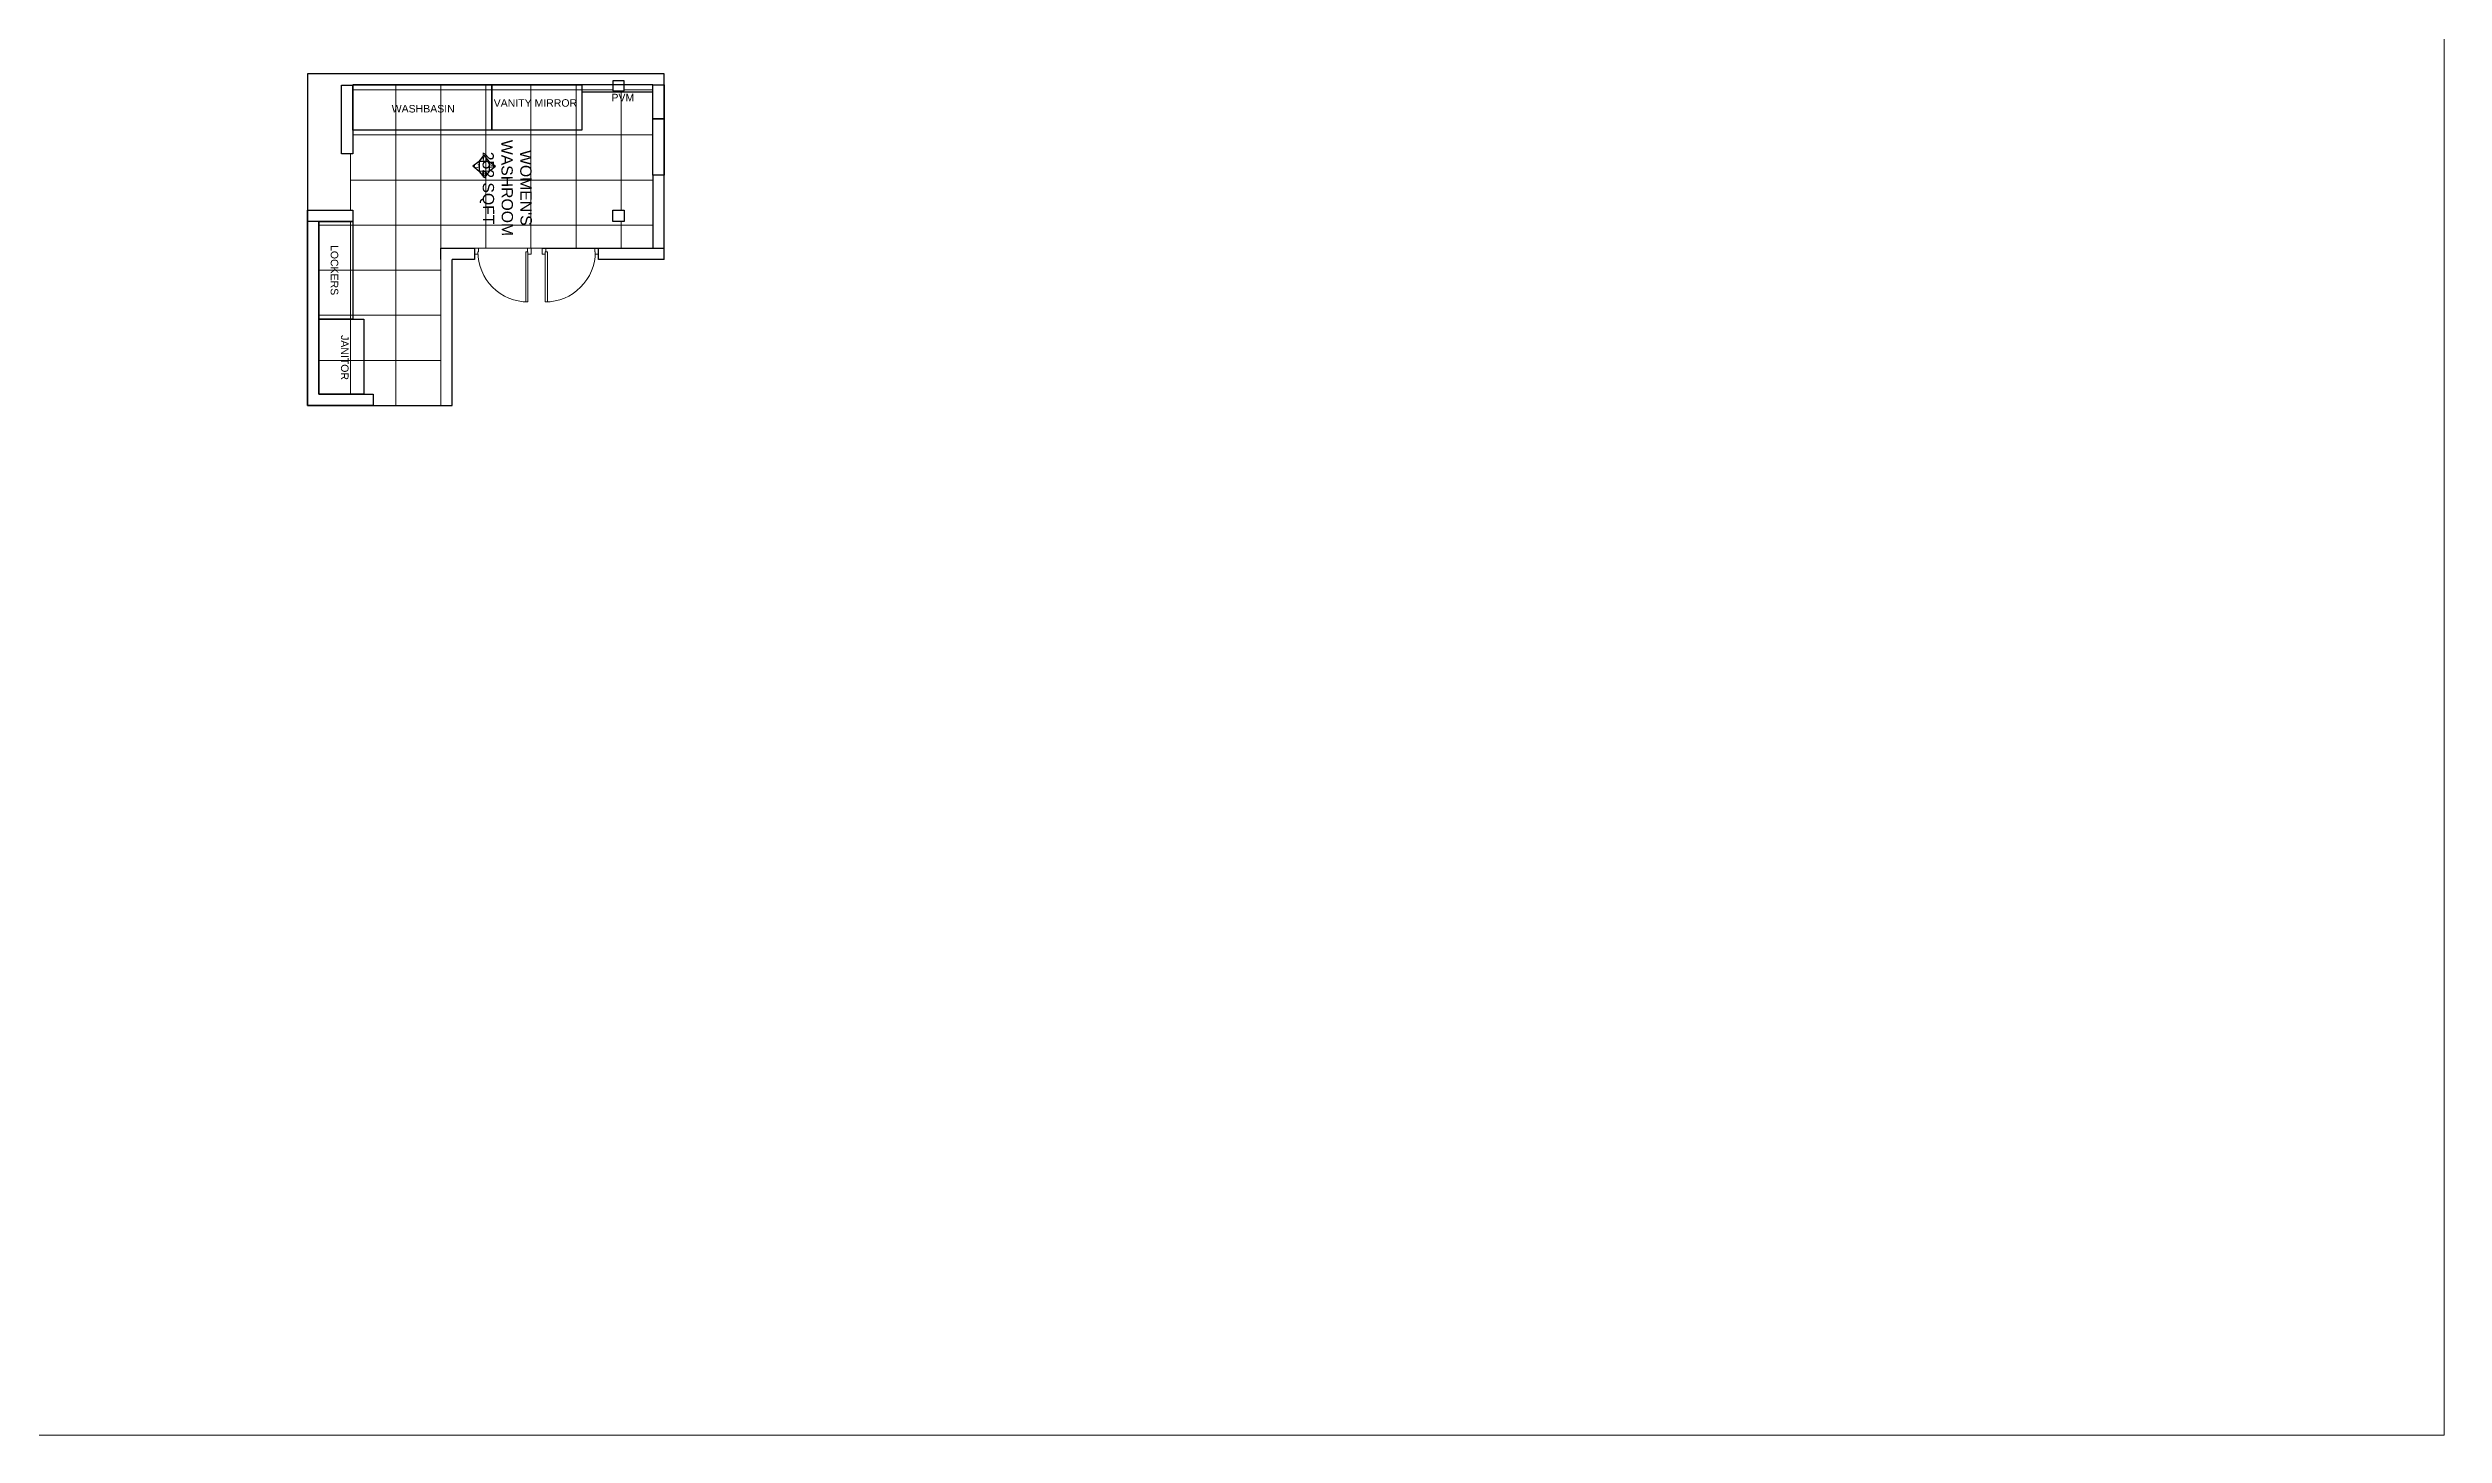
# Model space of a CAD drawing. Header units: millimetres. Extents: x 1464389 to 1998638, y -29162 to 256806.
# Drawn here: x 1966749 to 1998638, y 114142 to 132603 of the extents above; entities that cross this region are included whole.
import ezdxf

# ---------------------------------------------------------------- set-up
doc = ezdxf.new("R2010")
doc.units = ezdxf.units.MM
doc.header["$LTSCALE"] = 15
doc.layers.get('0').update_dxf_attribs({"lineweight": 5})
for name, color, linetype in [('A-WALL', 5, 'Continuous'), ('NEW WALL', 5, 'Continuous'), ('Text', 250, 'Continuous')]:
    doc.layers.add(name, color=color, linetype=linetype)
doc.layers.add('DOOR', color=124, linetype='Continuous', lineweight=9)
doc.layers.add('floor tiling line', color=6, linetype='Continuous', lineweight=5)
doc.layers.add('Furnitures', color=7, linetype='Continuous', lineweight=25, true_color=0x753b00)
doc.styles.add('ARIAL', font='arial.ttf')

# ---------------------------------------------------------------- blocks, each defined once
blk = doc.blocks.new('D900')
for points in [[(0, 840), (0, 900), (100, 900), (100, 850), (60, 850), (60, 840)], [(0, 60), (0, 0), (100, 0), (100, 50), (60, 50), (60, 60)]]:
    blk.add_lwpolyline(points, close=True)
blk.add_lwpolyline([(60, 850, -0.414214), (860, 50), (60, 50), (60, 85), (859, 85)], format="xyb")

msp = doc.modelspace()

# ---------------------------------------------------------------- linework, layer by layer
at = {"color": 4, "ltscale": 0.25}
for p, q in [((1972577.4, 132109.6), (1972577.4, 129939.4)), ((1971977.4, 129339.4), (1971977.4, 129339.4)), ((1971977.4, 128739.4), (1971977.4, 128739.4)), ((1971977.4, 128139.4), (1971977.4, 128139.4))]:
    msp.add_line(p, q, dxfattribs=at)
at = {"ltscale": 0.25}
msp.add_lwpolyline([(1934947.7, 231643.1), (1998637.9, 231643.1), (1998637.9, 114142.5), (1934947.7, 114142.5)], close=True, dxfattribs=at)
msp.add_lwpolyline([(1974027.4, 129939.4), (1973951.4, 129939.4)], dxfattribs=at)
at = {"layer": 'A-WALL'}
msp.add_line((1974800.5, 130909.3), (1974800.5, 129939.4), dxfattribs=at)
for points in [[(1974950.2, 129789.4), (1974950.2, 132258.7), (1970205.2, 132258.7), (1970205.2, 127844.7), (1972127.4, 127844.7), (1972127.4, 129789.4)], [(1970355.2, 127844.7), (1970205.2, 127844.7), (1970205.2, 130292.7)], [(1970355.2, 130292.7), (1970355.2, 127994.7)], [(1971977.4, 129789.4), (1971977.4, 129939.4), (1972427.4, 129939.4), (1972427.4, 129789.4), (1972127.4, 129789.4)], [(1974950.2, 129789.4), (1974077.4, 129789.4), (1974077.4, 129939.4), (1974950.2, 129939.4)], [(1970355.2, 127994.7), (1971077.4, 127994.7), (1971077.4, 127844.7), (1970355.2, 127844.7)]]:
    msp.add_lwpolyline(points, dxfattribs=at)
for points in [[(1970805.2, 132108.7), (1970805.2, 131192.7), (1970655.2, 131192.7), (1970655.2, 132108.7)], [(1974950.2, 132109.5), (1974950.2, 131659.3), (1974800.5, 131659.3), (1974800.5, 132109.5)]]:
    msp.add_lwpolyline(points, close=True, dxfattribs=at)
at = {"layer": 'floor tiling line', "ltscale": 0.25}
for p, q in [((1974268.2, 132044.7), (1970805.2, 132044.7)), ((1971377.4, 132109.6), (1971377.4, 127844.7)), ((1971977.4, 132109.6), (1971977.4, 127844.7)), ((1972577.4, 132109.6), (1972577.4, 129939.4)), ((1973177.4, 132109.6), (1973177.4, 129939.4)), ((1973777.4, 132109.6), (1973777.4, 129939.4)), ((1974377.4, 132031.3), (1974377.4, 130442.7)), ((1974800.2, 132044.7), (1974419.2, 132044.7)), ((1970805.2, 131444.7), (1974800.5, 131444.7)), ((1974800.5, 131659.3), (1974800.5, 130909.3)), ((1970777.4, 131192.7), (1970777.4, 130442.7)), ((1974800.5, 130844.7), (1970777.4, 130844.7)), ((1974800.3, 130244.7), (1970355.2, 130244.7)), ((1970777.4, 130292.7), (1970777.4, 127994.7)), ((1974377.4, 130292.7), (1974377.4, 129939.4)), ((1974875.5, 129939.4), (1971977.4, 129939.4)), ((1971977.4, 129644.7), (1970355.2, 129644.7)), ((1971977.4, 129044.7), (1970355.2, 129044.7)), ((1971977.4, 128444.7), (1970355.2, 128444.7)), ((1971977.4, 127844.7), (1971077.4, 127844.7))]:
    msp.add_line(p, q, dxfattribs=at)
at = {"layer": 'Furnitures', "ltscale": 0.25}
msp.add_line((1974800.5, 132109.5), (1970805.2, 132109.5), dxfattribs=at)
at = {"layer": 'Furnitures'}
msp.add_line((1974800.3, 132014.1), (1973855.2, 132013.7), dxfattribs=at)
for points in [[(1972655.5, 132109.6), (1972655.5, 131509.6), (1970805.2, 131509.6), (1970805.2, 132109.6)], [(1973855.2, 132109.6), (1973855.2, 131509.6), (1972655.5, 131509.6), (1972655.5, 132109.6)], [(1970805.2, 130292.7), (1970805.2, 128992.9), (1970355.2, 128992.9), (1970355.2, 130292.7)], [(1970955.2, 128992.9), (1970955.2, 127994.7), (1970355.2, 127994.7), (1970355.2, 128992.9)]]:
    msp.add_lwpolyline(points, close=True, dxfattribs=at)
at = {"layer": 'Furnitures', "color": 6, "ltscale": 0.25}
for points in [[(1974268.2, 132163.7), (1974268.2, 132031.3), (1974419.2, 132031.3), (1974419.2, 132163.7)], [(1974418.2, 130442.7), (1974418.2, 130292.7), (1974268.2, 130292.7), (1974268.2, 130442.7)]]:
    msp.add_lwpolyline(points, close=True, dxfattribs=at)
at = {"layer": 'Furnitures', "ltscale": 0.25}
for points in [[(1974950.2, 131659.3), (1974950.2, 130909.3), (1974800.5, 130909.3), (1974800.5, 131659.3)], [(1970805.2, 130442.7), (1970805.2, 130292.7), (1970205.2, 130292.7), (1970205.2, 130442.7)]]:
    msp.add_lwpolyline(points, close=True, dxfattribs=at)
msp.add_lwpolyline([(1973327.4, 129939.4), (1973327.4, 129939.4), (1974950.2, 129939.4)], dxfattribs=at)
at = {"layer": 'NEW WALL', "color": 240, "true_color": 0xed1f24}
for p, q in [((1972490, 131089.6), (1972404.2, 131027.3)), ((1972490, 131089.6), (1972555.5, 131177.3)), ((1972620.2, 131093.3), (1972490, 131089.6)), ((1972490, 131089.6), (1972490, 130959.4)), ((1972620.2, 131093.3), (1972555.5, 131177.3)), ((1972620.2, 131093.3), (1972620.2, 130963.1)), ((1972620.2, 131093.3), (1972706.1, 131031)), ((1972490, 130959.4), (1972404.2, 131027.3)), ((1972620.2, 130963.1), (1972490, 130959.4)), ((1972490, 130959.4), (1972560.3, 130875.5)), ((1972620.2, 130963.1), (1972560.3, 130875.5)), ((1972620.2, 130963.1), (1972706.1, 131031))]:
    msp.add_line(p, q, dxfattribs=at)

# ---------------------------------------------------------------- block references
at = {"layer": 'DOOR'}
for p, xscale, yscale, zscale, rotation in [((1973179.3, 129939.4), -0.8333333333323192, 0.8333333333323137, 0.8333333333323137, 89.99485583159499), ((1973325.6, 129939.4), 0.8333333333323192, 0.8333333333323192, 0.8333333333323192, 269.9948558315951)]:
    msp.add_blockref('D900', p, dxfattribs=dict(at, xscale=xscale, yscale=yscale, zscale=zscale, rotation=rotation))

# ---------------------------------------------------------------- texts
at = {"layer": 'NEW WALL', "color": 240, "true_color": 0xed1f24, "char_height": 61.6, "style": 'ARIAL'}
for s, insert, attachment_point, rotation in [('\\pxt5;D ', (1972535.6, 131152.5), 1, 1.61187), ('\\pxt5;C ', (1972424.5, 130999.4), 1, 90), ('\\pxt5;B ', (1972575.6, 130960.6), 7, 181.61187), ('\\pxt5;A ', (1972623.7, 131057.7), 7, 270)]:
    msp.add_mtext_dynamic_manual_height_columns(s, width=61.602, gutter_width=110, heights=[0], dxfattribs=dict(at, insert=insert, attachment_point=attachment_point, rotation=rotation))
at = {"layer": 'Text', "char_height": 100, "width": 1578.072, "attachment_point": 9, "style": 'ARIAL'}
for s, insert in [('WASHBASIN', (1972162.6, 131742.3)), ('VANITY MIRROR', (1973791.3, 131819))]:
    msp.add_mtext(s, dxfattribs=dict(at, insert=insert))
at = {"layer": 'Text', "ltscale": 0.25, "insert": (1973748.7, 131992.5), "char_height": 100, "attachment_point": 1, "style": 'ARIAL'}
msp.add_mtext_dynamic_manual_height_columns('\\pxqc;PVM', width=1302.77, gutter_width=250, heights=[103.4], dxfattribs=at)
at = {"layer": 'Text', "ltscale": 0.25, "insert": (1972489.6, 131561.2), "char_height": 150, "attachment_point": 7, "rotation": 270.35097, "style": 'ARIAL'}
msp.add_mtext_dynamic_manual_height_columns("\\pxqc;WOMEN'S \\PWASHROOM\\P252 SQFT", width=1649.428, gutter_width=250, heights=[0], dxfattribs=at)
at = {"layer": 'Text', "char_height": 100, "width": 1578.072, "attachment_point": 9, "rotation": 270, "style": 'ARIAL'}
for s, insert in [('LOCKERS', (1970511, 129311.9)), ('JANITOR', (1970648.4, 128183.8))]:
    msp.add_mtext(s, dxfattribs=dict(at, insert=insert))

doc.saveas('drawing.dxf')
